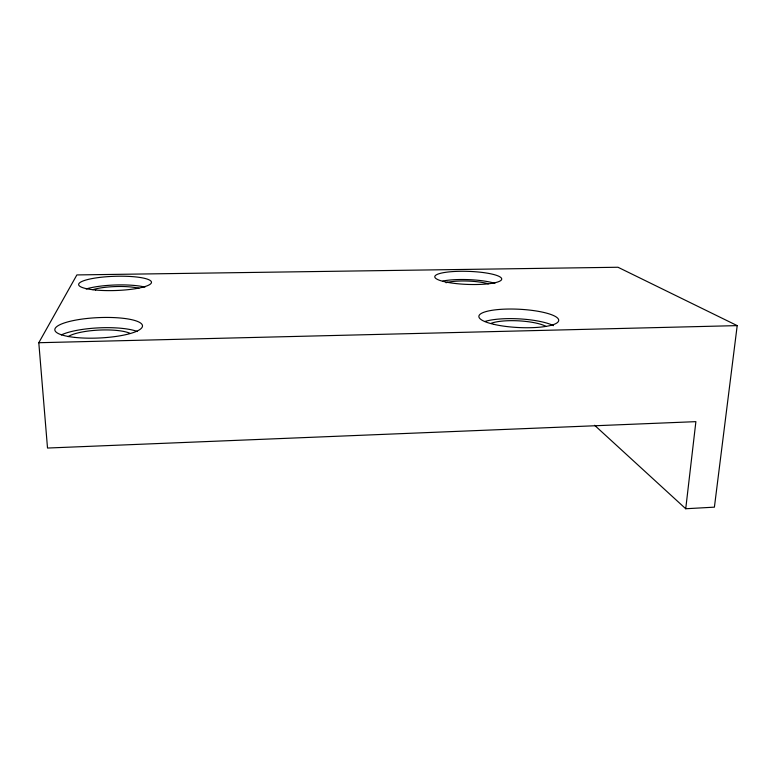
<?xml version="1.0" encoding="UTF-8"?>
<svg xmlns="http://www.w3.org/2000/svg" width="776" height="776" viewBox="0 0 776 776"><rect width="100%" height="100%" fill="white"/><g stroke="black" fill="none" stroke-linecap="round" stroke-linejoin="round"><path stroke-width="1.16" d="M685.732 508.746L695.888 421.649L47.511 448.043L38.8 342.72L76.873 274.927L617.997 267.254L737.2 325.619L714.405 507.155L685.732 508.746L594.591 425.277M38.8 342.72L737.2 325.619M92.819 289.681A28.12 5.713 -1.9 0 1 138.904 288.313M68.094 336.639A33.843 8.177 -2.7 0 1 98.125 330.13A33.843 8.177 -2.7 0 1 129.805 333.243M86.165 288.973A36.327 7.382 -1.9 0 1 144.928 287.091M61.362 334.892A43.737 10.563 -2.7 0 1 99.503 327.831A43.737 10.563 -2.7 0 1 137.478 331.546M445.987 282.726A25.87 5.248 2.1 0 1 488.356 283.832M491.295 323.262A30.836 7.343 3 0 1 519.047 320.866A30.836 7.343 3 0 1 545.819 326.298M484.825 321.516A39.838 9.487 3 0 1 553.463 325.629M442.941 280.99A33.416 6.78 2.1 0 1 494.875 283.347M95.593 290.02A36.423 7.12 -1.8 0 0 151.436 282.629A36.423 7.12 -1.8 0 0 98.135 277.614A36.423 7.12 -1.8 0 0 95.593 290.02M74.933 337.415A43.873 10.195 -2.6 0 0 142.435 326.444A43.873 10.195 -2.6 0 0 78.589 319.605A43.873 10.195 -2.6 0 0 74.933 337.415M447.209 282.28A33.504 6.538 2 0 0 501.296 280.049A33.504 6.538 2 0 0 456.123 271.396A33.504 6.538 2 0 0 447.209 282.28M494.089 324.397A39.954 9.147 2.9 0 0 558.303 321.584A39.954 9.147 2.9 0 0 504.041 309.168A39.954 9.147 2.9 0 0 494.089 324.397"/></g></svg>
